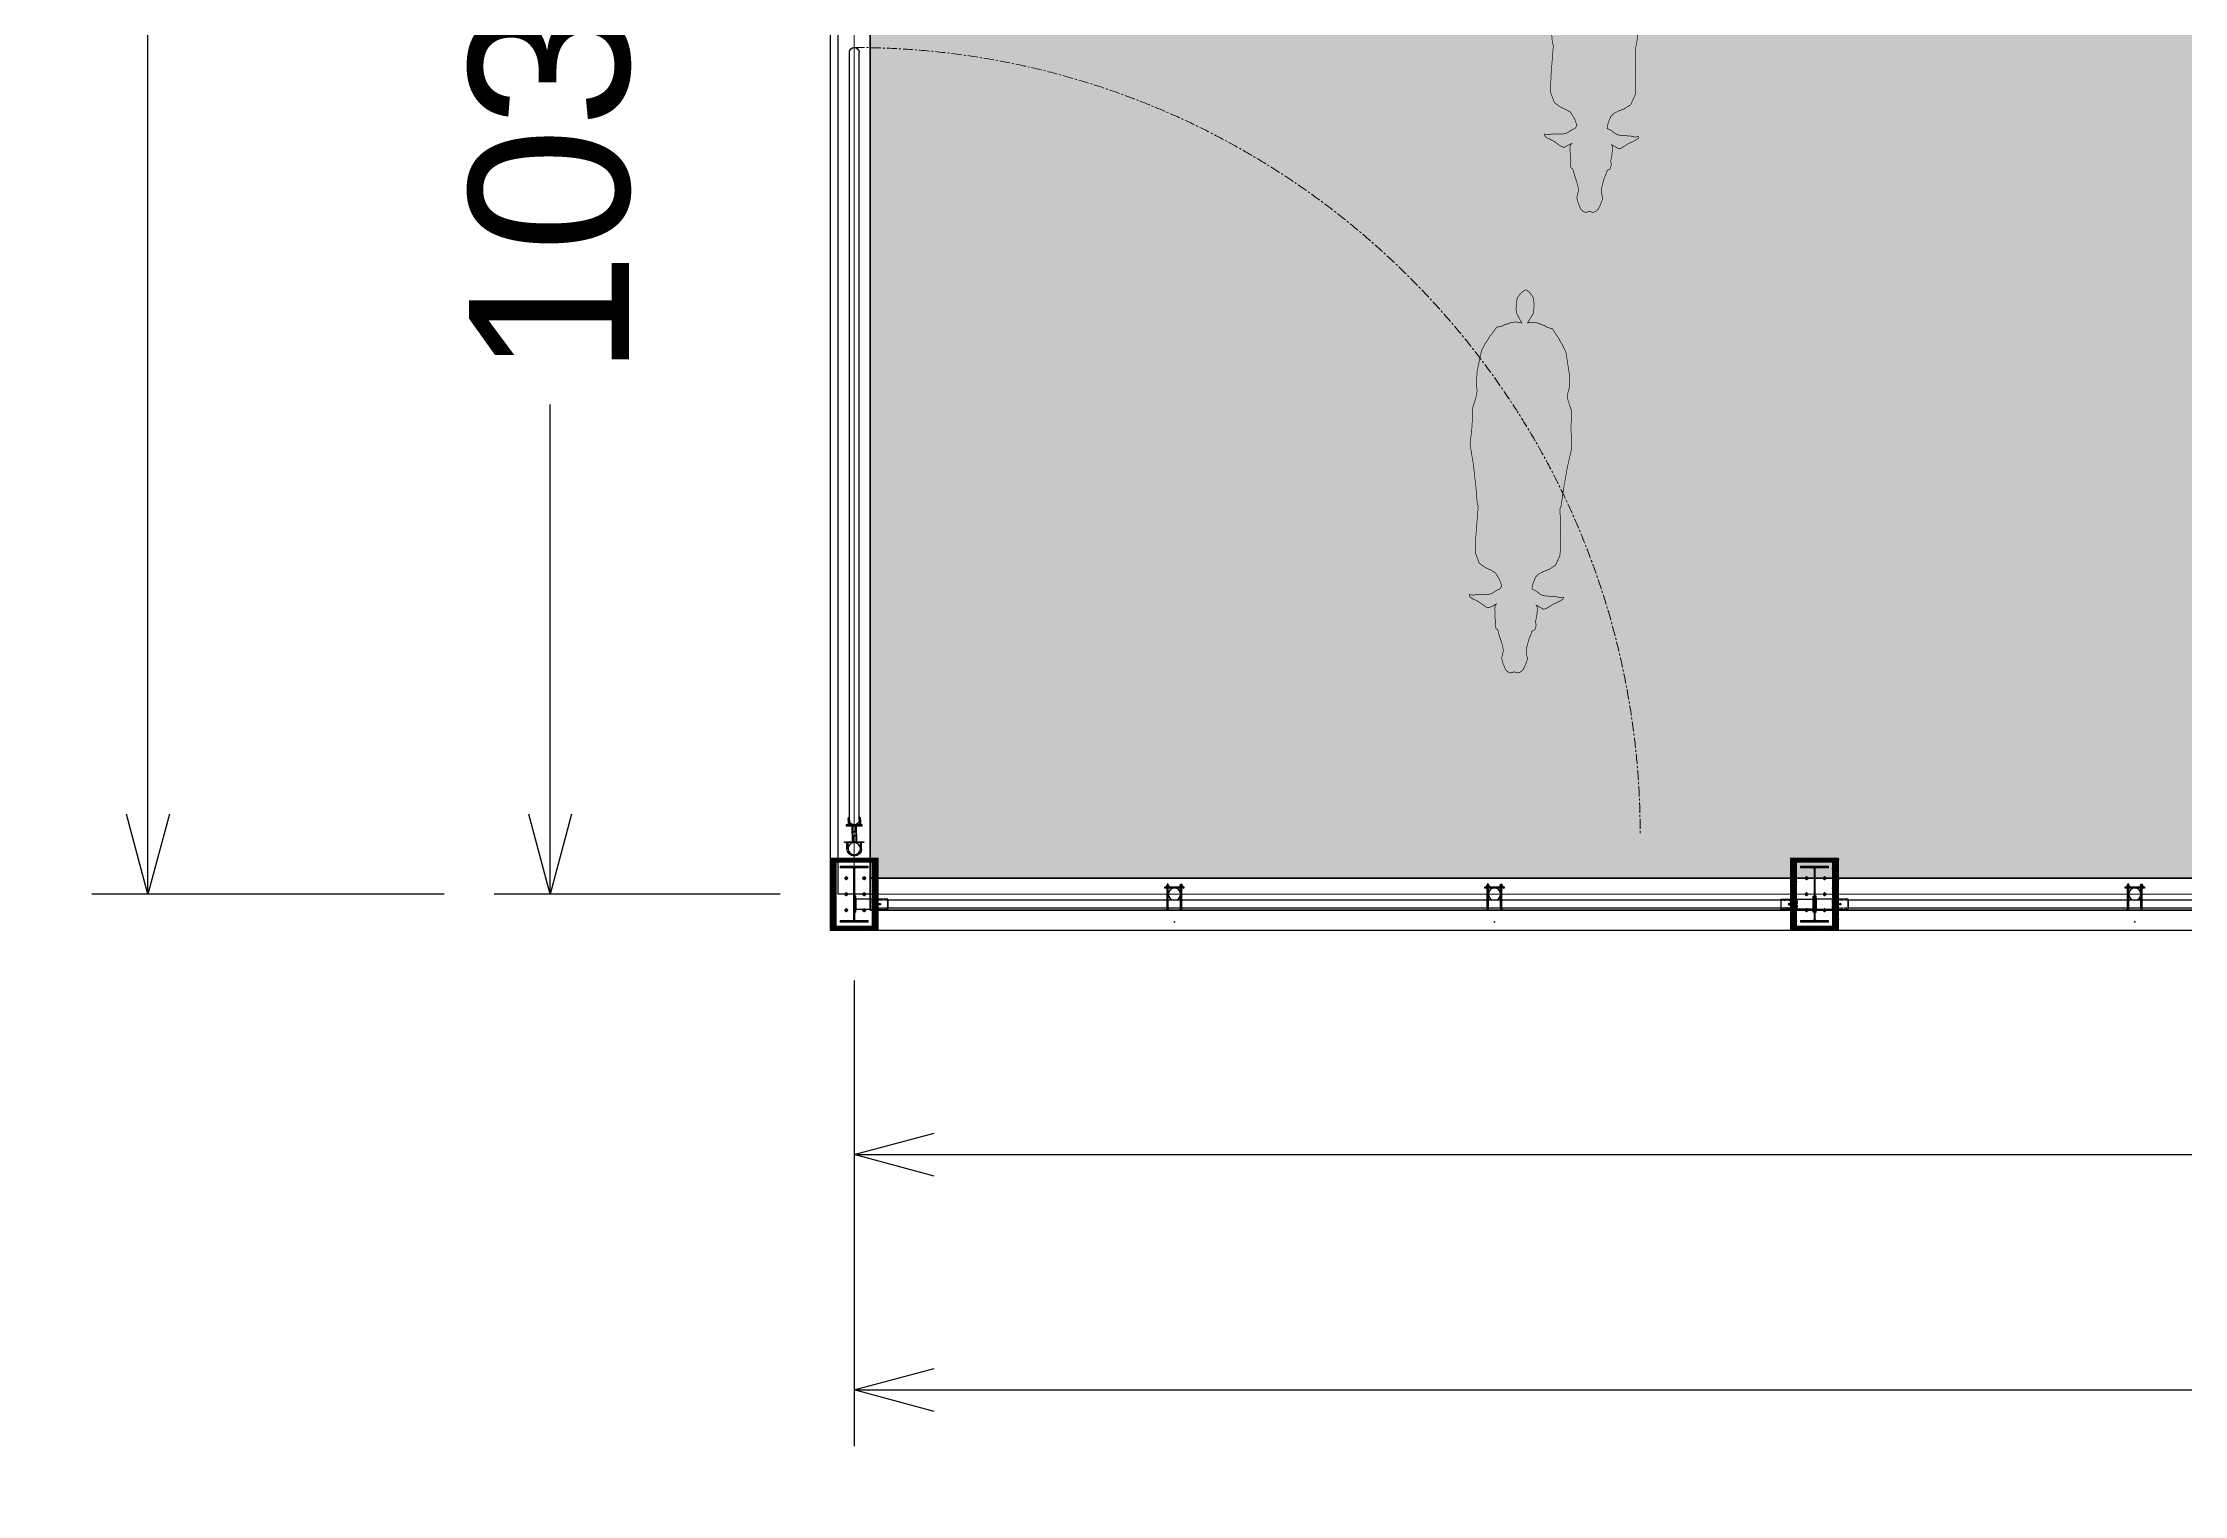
# Model space of a CAD drawing. Header units: millimetres. Extents: x -61993 to 642891, y -429158 to 50967.
# Drawn here: x 338042 to 351420, y -165437 to -156367 of the extents above; entities that cross this region are included whole.
import ezdxf

# ---------------------------------------------------------------- set-up
doc = ezdxf.new("R2010")
doc.units = ezdxf.units.MM
doc.linetypes.add('ACAD_ISO03W100', pattern=[30, 12, -18])
doc.linetypes.add('CENTER', pattern=[50.8, 31.75, -6.35, 6.35, -6.35])
for name, color, linetype, lineweight in [('0.00', 252, 'Continuous', 0), ('0.05', 40, 'Continuous', 5), ('0.09', 172, 'Continuous', 9), ('AS', 10, 'Continuous', 0), ('HATCH', 251, 'Continuous', 0), ('WF 300 X 150', 43, 'Continuous', 0)]:
    doc.layers.add(name, color=color, linetype=linetype, lineweight=lineweight)
for name, color, linetype in [('Cow', 30, 'Continuous'), ('Gate', 6, 'Continuous'), ('Railing', 7, 'Continuous')]:
    doc.layers.add(name, color=color, linetype=linetype)
doc.styles.add('SANSERIF', font='sanss___.ttf', dxfattribs={"height": 2})
doc.dimstyles.new('Sagoe_2_mm', dxfattribs={"dimscale": 25, "dimtxt": 2, "dimasz": 1, "dimexe": 0.7, "dimexo": 0.625, "dimtad": 0, "dimdec": 0, "dimzin": 1, "dimdsep": 46, "dimtxsty": 'SANSERIF', "dimblk": 'OPEN30', "dimcen": 1, "dimclrd": 1, "dimclre": 1, "dimclrt": 152, "dimadec": 0, "dimazin": 0, "dimtfac": 1, "dimtdec": 0, "dimtofl": 0, "dimtmove": 1, "dimatfit": 3, "dimfxl": 1, "dimarcsym": 0})
pattern_1 = [(45, (1363.141, -798.975), (-8.838835, 8.838835), []), (45, (1371.98, -798.975), (-8.838835, 8.838835), [15.625, -3.125, 0, -3.125])]

# ---------------------------------------------------------------- blocks, each defined once
blk = doc.blocks.new('cow top')
h = blk.add_hatch(color=0)
h.dxf.hatch_style = 1
h.paths.add_polyline_path([(134.90334, -498.98442), (121.50402, -508.63428), (95.37396, -520.52088), (100.37544, -552.6675), (115.60956, -594.88836), (136.21674, -616.14498), (166.2804, -632.74332), (199.79718, -646.63566), (238.35834, -673.26534), (264.77022, -736.758), (265.05798, -837.00936), (255.69522, -1030.01316), (262.2807, -1044.65724), (274.38378, -1152.74808), (274.0056, -1151.10072), (292.71264, -1281.34512), (317.8923, -1411.54728), (308.95788, -1528.5369), (309.73206, -1637.35836), (282.4074, -1713.7329), (281.26824, -1740.23652), (283.62906, -1751.78454), (290.88708, -1783.86516), (289.8423, -1813.3236), (287.42076, -1874.45082), (275.79618, -1936.69146), (263.67198, -2003.30922), (238.77216, -2051.61066), (228.59826, -2066.8362), (216.0345, -2089.18644), (172.94508, -2149.55598), (141.7548, -2155.90716), (124.51626, -2167.45188), (115.8465, -2169.23652), (100.7589, -2174.4657), (86.56296, -2180.36016), (57.69852, -2186.02164), (17.89656, -2180.08428), (52.41852, -2240.71782), (55.71852, -2281.49196), (51.85818, -2334.2517), (40.94838, -2351.0256), (26.48052, -2368.70766), (5.20212, -2385.5964), (-5.18232, -2384.10414), (-26.46072, -2367.2154), (-40.92858, -2349.53334), (-51.83838, -2332.7601), (-55.69872, -2280.00036), (-56.43924, -2266.55286), (-52.39938, -2239.22622), (-17.87676, -2178.59202), (-57.67872, -2184.53004), (-86.54316, -2178.86856), (-100.7391, -2172.97344), (-115.8267, -2167.74426), (-124.49646, -2165.96028), (-141.735, -2154.41556), (-172.92528, -2148.06438), (-216.0147, -2087.69484), (-228.57846, -2065.34394), (-238.75236, -2050.11906), (-263.65218, -2001.81696), (-275.77638, -1935.19986), (-287.40096, -1872.95922), (-289.8225, -1811.83134), (-290.86728, -1782.37356), (-283.60926, -1750.29294), (-288.66816, -1712.2182), (-309.71226, -1635.8661), (-308.93808, -1527.0453), (-317.8725, -1410.05568), (-292.69284, -1279.85352), (-274.36398, -1151.25582), (-273.9858, -1149.60846), (-262.2609, -1043.16498), (-255.67476, -1028.52156), (-265.03818, -835.5171), (-264.75042, -735.2664), (-238.33854, -671.77374), (-199.77738, -645.1434), (-166.2606, -631.25106), (-136.19694, -614.65272), (-108.6228, -572.65098), (-100.35564, -551.17524), (-93.50022, -533.38362), (-104.75784, -515.01912), (-121.48422, -507.14268), (-138.89964, -494.6007), (-154.2123, -484.28226), (-182.23326, -476.63154), (-202.31442, -477.4077), (-244.02708, -475.91412), (-270.36504, -470.44602), (-293.57724, -473.7249), (-293.2545, -463.3002), (-283.37628, -454.03248), (-278.23026, -450.59586), (-252.23946, -439.35738), (-230.4918, -427.95324), (-210.85086, -414.32688), (-186.08502, -398.277), (-169.21476, -394.54998), (-123.79752, -419.84646), (-130.80276, -408.77034), (-133.21902, -393.73752), (-130.38564, -358.74696), (-129.37122, -327.3534), (-124.16514, -309.57828), (-128.48352, -296.43306), (-126.12402, -281.84244), (-124.26084, -275.28072), (-121.56936, -267.37524), (-117.60276, -263.11824), (-111.01332, -260.50068), (-101.37534, -228.12966), (-78.16314, -164.15982), (-71.41794, -130.00086), (-80.83284, -82.89006), (-75.27102, -61.67172), (-68.74032, -44.18568), (-64.83774, -35.84988), (-61.96872, -28.0137), (-53.38938, -10.5501), (-37.63254, 2.38392), (-21.8559, 8.00844), (0, 0), (21.8757, 6.51618), (37.65234, 0.89232), (53.40918, -12.0417), (61.98852, -29.5053), (68.76012, -45.67728), (75.29082, -63.16332), (80.85264, -84.38166), (73.92132, -110.76714), (71.00544, -142.21152), (87.20448, -211.992), (97.60806, -235.92228), (102.62736, -255.31638), (107.85588, -260.5515), (117.62256, -264.60984), (121.58916, -268.86684), (124.28064, -276.77232), (126.14382, -283.33404), (128.50332, -297.92466), (123.453, -314.89458), (129.87942, -349.00338), (133.23882, -395.22912), (130.82256, -410.26194), (125.84946, -420.20616), (161.84982, -400.93416), (169.23456, -396.04158), (186.10482, -399.7686), (210.87066, -415.81848), (230.51226, -429.44484), (253.15488, -440.33286), (273.5502, -451.38852), (293.2743, -464.7918), (293.59704, -475.2165), (270.38484, -471.93762), (244.04688, -477.40572), (202.33422, -478.8993), (182.25306, -478.12314), (154.2321, -485.77452), (138.91944, -496.0923)])
at = {"color": 0, "const_width": 4.179}
blk.add_lwpolyline([(134.90334, -498.98442), (121.50402, -508.63428), (95.37396, -520.52088), (100.37544, -552.6675), (115.60956, -594.88836), (136.21674, -616.14498), (166.2804, -632.74332), (199.79718, -646.63566), (238.35834, -673.26534), (264.77022, -736.758), (265.05798, -837.00936), (255.69522, -1030.01316), (262.2807, -1044.65724), (274.38378, -1152.74808), (274.0056, -1151.10072), (292.71264, -1281.34512), (317.8923, -1411.54728), (308.95788, -1528.5369), (309.73206, -1637.35836), (282.4074, -1713.7329), (281.26824, -1740.23652), (283.62906, -1751.78454), (290.88708, -1783.86516), (289.8423, -1813.3236), (287.42076, -1874.45082), (275.79618, -1936.69146), (263.67198, -2003.30922), (238.77216, -2051.61066), (228.59826, -2066.8362), (216.0345, -2089.18644), (172.94508, -2149.55598), (141.7548, -2155.90716), (124.51626, -2167.45188), (115.8465, -2169.23652), (100.7589, -2174.4657), (86.56296, -2180.36016), (57.69852, -2186.02164), (17.89656, -2180.08428), (52.41852, -2240.71782), (55.71852, -2281.49196), (51.85818, -2334.2517), (40.94838, -2351.0256), (26.48052, -2368.70766), (5.20212, -2385.5964), (-5.18232, -2384.10414), (-26.46072, -2367.2154), (-40.92858, -2349.53334), (-51.83838, -2332.7601), (-55.69872, -2280.00036), (-56.43924, -2266.55286), (-52.39938, -2239.22622), (-17.87676, -2178.59202), (-57.67872, -2184.53004), (-86.54316, -2178.86856), (-100.7391, -2172.97344), (-115.8267, -2167.74426), (-124.49646, -2165.96028), (-141.735, -2154.41556), (-172.92528, -2148.06438), (-216.0147, -2087.69484), (-228.57846, -2065.34394), (-238.75236, -2050.11906), (-263.65218, -2001.81696), (-275.77638, -1935.19986), (-287.40096, -1872.95922), (-289.8225, -1811.83134), (-290.86728, -1782.37356), (-283.60926, -1750.29294), (-288.66816, -1712.2182), (-309.71226, -1635.8661), (-308.93808, -1527.0453), (-317.8725, -1410.05568), (-292.69284, -1279.85352), (-274.36398, -1151.25582), (-273.9858, -1149.60846), (-262.2609, -1043.16498), (-255.67476, -1028.52156), (-265.03818, -835.5171), (-264.75042, -735.2664), (-238.33854, -671.77374), (-199.77738, -645.1434), (-166.2606, -631.25106), (-136.19694, -614.65272), (-108.6228, -572.65098), (-100.35564, -551.17524), (-93.50022, -533.38362), (-104.75784, -515.01912), (-121.48422, -507.14268), (-138.89964, -494.6007), (-154.2123, -484.28226), (-182.23326, -476.63154), (-202.31442, -477.4077), (-244.02708, -475.91412), (-270.36504, -470.44602), (-293.57724, -473.7249), (-293.2545, -463.3002), (-283.37628, -454.03248), (-278.23026, -450.59586), (-252.23946, -439.35738), (-230.4918, -427.95324), (-210.85086, -414.32688), (-186.08502, -398.277), (-169.21476, -394.54998), (-123.79752, -419.84646), (-130.80276, -408.77034), (-133.21902, -393.73752), (-130.38564, -358.74696), (-129.37122, -327.3534), (-124.16514, -309.57828), (-128.48352, -296.43306), (-126.12402, -281.84244), (-124.26084, -275.28072), (-121.56936, -267.37524), (-117.60276, -263.11824), (-111.01332, -260.50068), (-101.37534, -228.12966), (-78.16314, -164.15982), (-71.41794, -130.00086), (-80.83284, -82.89006), (-75.27102, -61.67172), (-68.74032, -44.18568), (-64.83774, -35.84988), (-61.96872, -28.0137), (-53.38938, -10.5501), (-37.63254, 2.38392), (-21.8559, 8.00844), (0, 0), (21.8757, 6.51618), (37.65234, 0.89232), (53.40918, -12.0417), (61.98852, -29.5053), (68.76012, -45.67728), (75.29082, -63.16332), (80.85264, -84.38166), (73.92132, -110.76714), (71.00544, -142.21152), (87.20448, -211.992), (97.60806, -235.92228), (102.62736, -255.31638), (107.85588, -260.5515), (117.62256, -264.60984), (121.58916, -268.86684), (124.28064, -276.77232), (126.14382, -283.33404), (128.50332, -297.92466), (123.453, -314.89458), (129.87942, -349.00338), (133.23882, -395.22912), (130.82256, -410.26194), (125.84946, -420.20616), (161.84982, -400.93416), (169.23456, -396.04158), (186.10482, -399.7686), (210.87066, -415.81848), (230.51226, -429.44484), (253.15488, -440.33286), (273.5502, -451.38852), (293.2743, -464.7918), (293.59704, -475.2165), (270.38484, -471.93762), (244.04688, -477.40572), (202.33422, -478.8993), (182.25306, -478.12314), (154.2321, -485.77452), (138.91944, -496.0923), (134.90334, -498.98442)], dxfattribs=at)
blk = doc.blocks.new('A$C085D16B7')
at = {"layer": '0.00', "ltscale": 0.5}
h = blk.add_hatch(dxfattribs=at)
h.set_pattern_fill('ANSI35', color=256, scale=50, style=0)
h.set_pattern_definition(pattern_1)
h.paths.add_polyline_path([(450, 288), (0, 288), (25, 250), (425, 250)])
h.paths.add_polyline_path([(425, 25), (25, 25), (0, -12), (450, -12)])
h = blk.add_hatch(dxfattribs=at)
h.set_pattern_fill('ANSI35', color=256, scale=50, style=0)
h.set_pattern_definition([(135, (-913.16, -798.975), (8.83883, 8.83883), []), (135, (-921.999, -798.975), (8.83883, 8.83883), [15.625, -3.125, 0, -3.125])])
h.paths.add_polyline_path([(0, 288), (25, 250), (25, 25), (0, -12)])
h = blk.add_hatch(dxfattribs=at)
h.set_pattern_fill('ANSI35', color=256, scale=50, style=0)
h.set_pattern_definition(pattern_1)
h.paths.add_polyline_path([(450, 288), (425, 250), (425, 25), (450, -12)])
at = {"layer": '0.00'}
h = blk.add_hatch(dxfattribs=at)
h.set_pattern_fill('ANSI31', color=256, scale=30, angle=-90, style=0)
h.set_pattern_definition([(315, (619428.904, -11494.7824), (2.65165043, 2.65165043), [])])
edge = h.paths.add_edge_path()
edge.add_line((389, 225), (400, 225))
edge.add_line((400, 225), (400, 50))
edge.add_line((400, 50), (389, 50))
edge.add_line((389, 50), (389, 129))
edge.add_arc((384, 129), 5, 0, 90)
edge.add_line((384, 134), (66, 134))
edge.add_arc((66, 129), 5, 90, 180)
edge.add_line((61, 129), (61, 50))
edge.add_line((61, 50), (50, 50))
edge.add_line((50, 50), (50, 225))
edge.add_line((50, 225), (61, 225))
edge.add_line((61, 225), (61, 146))
edge.add_arc((66, 146), 5, 180, 270)
edge.add_line((66, 141), (384, 141))
edge.add_arc((384, 146), 5, -90, 0)
edge.add_line((389, 146), (389, 225))
at = {"layer": '0.05', "ltscale": 0.5}
for points in [[(0, 288), (25, 250)], [(425, 250), (450, 288)], [(25, 25), (0, -12)], [(425, 25), (450, -12)]]:
    blk.add_lwpolyline(points, dxfattribs=at)
blk.add_lwpolyline([(0, -12), (450, -12), (450, 288), (0, 288)], close=True, dxfattribs=at)
at = {"layer": '0.05'}
blk.add_lwpolyline([(25, 250), (25, 25), (425, 25), (425, 250)], close=True, dxfattribs=at)
at = {"layer": '0.09'}
blk.add_lwpolyline([(389, 225), (400, 225), (400, 50), (389, 50), (389, 129, 0.414214), (384, 134), (66, 134, 0.414214), (61, 129), (61, 50), (50, 50), (50, 225), (61, 225), (61, 146, 0.414214), (66, 141), (384, 141, 0.414214), (389, 146)], format="xyb", close=True, dxfattribs=at)
at = {"layer": 'WF 300 X 150'}
for p, q in [((113, 200), (137, 200)), ((125, 212), (125, 188)), ((237, 200), (213, 200)), ((225, 212), (225, 188)), ((337, 200), (313, 200)), ((325, 212), (325, 188)), ((113, 88), (137, 88)), ((125, 76), (125, 99)), ((237, 88), (213, 88)), ((225, 76), (225, 99)), ((337, 88), (313, 88)), ((325, 76), (325, 99))]:
    blk.add_line(p, q, dxfattribs=at)
for centre in [(125, 200), (225, 200), (325, 200), (125, 88), (225, 88), (325, 88)]:
    blk.add_circle(centre, 9.55, dxfattribs=at)
blk = doc.blocks.new('*U91')
at = {"layer": '0.05', "ltscale": 0.5, "rotation": 89.99999999999999}
blk.add_blockref('A$C085D16B7', (138, -225), dxfattribs=at)
blk = doc.blocks.new('*U92')
at = {"color": 0, "linetype": 'ByBlock', "lineweight": -2, "transparency": 16777216}
for p in [(126000, 0), (132000, 0)]:
    blk.add_blockref('*U91', p, dxfattribs=at)
blk = doc.blocks.new('_Open30')
at = {"color": 0, "linetype": 'ByBlock', "lineweight": -2}
for p, q in [((-1, 0.268), (0, 0)), ((0, 0), (-1, -0.268)), ((0, 0), (-1, 0))]:
    blk.add_line(p, q, dxfattribs=at)
blk = doc.blocks.new('*D95')
at = {"color": 1, "lineweight": -2, "transparency": 16777216}
for p, q in [((343111, -162222), (343111, -165130)), ((475111, -162222), (475111, -165130)), ((343611, -164780), (406614, -164780)), ((474611, -164780), (411608, -164780))]:
    blk.add_line(p, q, dxfattribs=at)
at = {"layer": 'Defpoints', "color": 0, "transparency": 16777216}
for p in [(343111, -161909), (475111, -161909), (343111, -164780)]:
    blk.add_point(p, dxfattribs=at)
at = {"color": 1, "lineweight": -2, "transparency": 16777216, "xscale": 500, "yscale": 500, "zscale": 500, "rotation": 180}
blk.add_blockref('_Open30', (343111, -164780), dxfattribs=at)
at = {"color": 1, "lineweight": -2, "transparency": 16777216, "xscale": 500, "yscale": 500, "zscale": 500}
blk.add_blockref('_Open30', (475111, -164780), dxfattribs=at)
at = {"color": 152, "transparency": 16777216, "insert": (409111, -164780), "char_height": 1000, "attachment_point": 5, "style": 'SANSERIF'}
blk.add_mtext('132000', dxfattribs=at)
blk = doc.blocks.new('*D99')
at = {"color": 1, "lineweight": -2, "transparency": 16777216}
for p, q in [((343111, -162222), (343111, -163660)), ((445111, -162222), (445111, -163660)), ((343611, -163310), (391614, -163310)), ((444611, -163310), (396608, -163310))]:
    blk.add_line(p, q, dxfattribs=at)
at = {"layer": 'Defpoints', "color": 0, "transparency": 16777216}
for p in [(343111, -161909), (445111, -161909), (343111, -163310)]:
    blk.add_point(p, dxfattribs=at)
at = {"color": 1, "lineweight": -2, "transparency": 16777216, "xscale": 500, "yscale": 500, "zscale": 500, "rotation": 180}
blk.add_blockref('_Open30', (343111, -163310), dxfattribs=at)
at = {"color": 1, "lineweight": -2, "transparency": 16777216, "xscale": 500, "yscale": 500, "zscale": 500}
blk.add_blockref('_Open30', (445111, -163310), dxfattribs=at)
at = {"color": 152, "transparency": 16777216, "insert": (394111, -163310), "char_height": 1000, "attachment_point": 5, "style": 'SANSERIF'}
blk.add_mtext('102000', dxfattribs=at)
blk = doc.blocks.new('*D101')
at = {"color": 1, "lineweight": -2, "transparency": 16777216}
for p, q in [((342799, -151334), (340861, -151334)), ((341211, -151834), (341211, -154393)), ((341211, -161184), (341211, -158625)), ((342649, -161684), (340861, -161684))]:
    blk.add_line(p, q, dxfattribs=at)
at = {"layer": 'Defpoints', "color": 0, "transparency": 16777216}
for p in [(341211, -151334), (343111, -151334), (342961, -161684)]:
    blk.add_point(p, dxfattribs=at)
at = {"color": 1, "lineweight": -2, "transparency": 16777216, "xscale": 500, "yscale": 500, "zscale": 500}
for p, rotation in [((341211, -151334), 90), ((341211, -161684), 270)]:
    blk.add_blockref('_Open30', p, dxfattribs=dict(at, rotation=rotation))
at = {"color": 152, "transparency": 16777216, "insert": (341211, -156509), "char_height": 1000, "attachment_point": 5, "rotation": 90, "style": 'SANSERIF'}
blk.add_mtext('10350', dxfattribs=at)
blk = doc.blocks.new('*D93')
at = {"color": 1, "lineweight": -2, "transparency": 16777216}
for p, q in [((340548, -128984), (338348, -128984)), ((338698, -129484), (338698, -143170)), ((338698, -161184), (338698, -147498)), ((340548, -161684), (338348, -161684))]:
    blk.add_line(p, q, dxfattribs=at)
at = {"layer": 'Defpoints', "color": 0, "transparency": 16777216}
for p in [(340861, -128984), (338698, -161684), (340861, -161684)]:
    blk.add_point(p, dxfattribs=at)
at = {"color": 1, "lineweight": -2, "transparency": 16777216, "xscale": 500, "yscale": 500, "zscale": 500}
for p, rotation in [((338698, -128984), 90), ((338698, -161684), 270)]:
    blk.add_blockref('_Open30', p, dxfattribs=dict(at, rotation=rotation))
at = {"color": 152, "transparency": 16777216, "insert": (338698, -145334), "char_height": 1000, "attachment_point": 5, "rotation": 90, "style": 'SANSERIF'}
blk.add_mtext('32700', dxfattribs=at)
blk = doc.blocks.new('*U84')
at = {"color": 42}
for p, q in [((-1050, 110), (-1050, 102)), ((-1050, 110), (-1034, 110)), ((-1047, 110), (-1047, 102)), ((-1046, 118), (-1046, 110)), ((-1038, 118), (-1046, 118)), ((-1046, -35), (-1046, 93)), ((-1038, 110), (-1038, 118)), ((-1038, -35), (-1038, 93)), ((-1037, 110), (-1037, 102)), ((-1034, 110), (-1034, 102)), ((-966, 110), (-966, 102)), ((-950, 110), (-966, 110)), ((-963, 110), (-963, 102)), ((-962, 110), (-962, 118)), ((-962, 118), (-954, 118)), ((-962, -35), (-962, 93)), ((-954, 118), (-954, 110)), ((-954, -35), (-954, 93)), ((-953, 110), (-953, 102)), ((-950, 110), (-950, 102)), ((950, 110), (950, 102)), ((950, 110), (966, 110)), ((953, 110), (953, 102)), ((954, 118), (954, 110)), ((962, 118), (954, 118)), ((954, -35), (954, 93)), ((962, 110), (962, 118)), ((962, -35), (962, 93)), ((963, 110), (963, 102)), ((966, 110), (966, 102)), ((1034, 110), (1034, 102)), ((1050, 110), (1034, 110)), ((1037, 110), (1037, 102)), ((1038, 110), (1038, 118)), ((1038, 118), (1046, 118)), ((1038, -35), (1038, 93)), ((1046, 118), (1046, 110)), ((1046, -35), (1046, 93)), ((1047, 110), (1047, 102)), ((1050, 110), (1050, 102))]:
    blk.add_line(p, q, dxfattribs=at)
at = {"color": 42, "linetype": 'ACAD_ISO03W100', "ltscale": 0.01}
for p, q in [((-1046, 101), (-1046, 93)), ((-1038, 101), (-1038, 93)), ((-962, 101), (-962, 93)), ((-954, 101), (-954, 93)), ((954, 101), (954, 93)), ((962, 101), (962, 93)), ((1038, 101), (1038, 93)), ((1046, 101), (1046, 93))]:
    blk.add_line(p, q, dxfattribs=at)
at = {"color": 160}
for points in [[(-1060, 101), (-1060, 93), (-940, 93), (-940, 101)], [(940, 101), (940, 93), (1060, 93), (1060, 101)]]:
    blk.add_lwpolyline(points, close=True, dxfattribs=at)
at = {"color": 42}
for points in [[(-1051, 101), (-1051, 102), (-1033, 102), (-1033, 101)], [(-967, 101), (-967, 102), (-949, 102), (-949, 101)], [(949, 101), (949, 102), (967, 102), (967, 101)], [(1033, 101), (1033, 102), (1051, 102), (1051, 101)]]:
    blk.add_lwpolyline(points, close=True, dxfattribs=at)
for centre in [(-1042, -35), (-958, -35), (958, -35), (1042, -35)]:
    blk.add_arc(centre, 4, 180, 0, dxfattribs=at)
for p in [(-1000, -118), (1000, -118)]:
    blk.add_point(p)
at = {"layer": 'Railing', "color": 1}
for points in [[(-2997, -57), (-2991, -57), (-2991, 43), (-2997, 43)], [(-2791, 17), (2790, 17), (2790, -31), (-2791, -31)], [(2997, -57), (2990, -57), (2990, 43), (2997, 43)]]:
    blk.add_lwpolyline(points, close=True, dxfattribs=at)
at = {"layer": 'Railing', "color": 5}
for points in [[(-2791, 24), (-2991, 24), (-2991, -39), (-2791, -39)], [(2790, 24), (2990, 24), (2990, -39), (2790, -39)]]:
    blk.add_lwpolyline(points, close=True, dxfattribs=at)
at = {"layer": 'Railing', "color": 1, "linetype": 'ACAD_ISO03W100', "ltscale": 0.04}
for points in [[(-2791, 17), (-2891, 17), (-2891, -31), (-2791, -31)], [(2790, 17), (2890, 17), (2890, -31), (2790, -31)]]:
    blk.add_lwpolyline(points, dxfattribs=at)
at = {"layer": 'Railing', "color": 42}
for points in [[(-2844, -12), (-2847, -7), (-2844, -2), (-2838, -2), (-2835, -7), (-2838, -12)], [(2843, -12), (2846, -7), (2843, -2), (2837, -2), (2834, -7), (2837, -12)]]:
    blk.add_lwpolyline(points, close=True, dxfattribs=at)
at = {"layer": 'Railing', "color": 5}
for centre in [(-1000, 55), (1000, 55)]:
    blk.add_circle(centre, 38, dxfattribs=at)
at = {"layer": 'Railing', "color": 42}
for centre in [(-2841, -7), (2840, -7)]:
    blk.add_circle(centre, 3, dxfattribs=at)
blk = doc.blocks.new('*U85')
at = {"color": 0, "linetype": 'ByBlock', "lineweight": -2, "transparency": 16777216}
for p in [(120000, 0), (126000, 0)]:
    blk.add_blockref('*U84', p, dxfattribs=at)
blk = doc.blocks.new('*U217')
at = {"layer": 'Gate', "color": 0}
for p, q in [((0, 4.6), (3.8, 4.6)), ((0, 3.8), (3.8, 3.8)), ((9.3, 1.3), (4.3, 1.3)), ((8.4, 0.9), (4.3, 0.9)), ((9.3, 1.3), (14.3, 1.3)), ((10.2, 0.9), (14.3, 0.9)), ((17.8, 3.8), (14.8, 3.8)), ((17.8, 3), (14.8, 3)), ((17.8, 3), (497.3, 3)), ((0, -3.8), (3.8, -3.8)), ((0, -4.6), (3.8, -4.6)), ((8.4, -0.9), (4.3, -0.9)), ((9.3, -1.3), (4.3, -1.3)), ((9.3, -1.3), (14.3, -1.3)), ((10.2, -0.9), (14.3, -0.9)), ((17.8, -3), (14.8, -3)), ((17.8, -3.8), (14.8, -3.8)), ((17.8, -3), (497.3, -3))]:
    blk.add_line(p, q, dxfattribs=at)
for points in [[(3.8, -6), (4.3, -6), (4.3, 6), (3.8, 6)], [(14.8, -5), (14.3, -5), (14.3, 5), (14.8, 5)]]:
    blk.add_lwpolyline(points, close=True, dxfattribs=at)
for centre, radius in [((0, 0), 3.8), ((9.3, 0), 1.27)]:
    blk.add_circle(centre, radius, dxfattribs=at)
at = {"layer": 'Gate', "color": 0, "linetype": 'CENTER', "lineweight": 0, "ltscale": 0.2}
blk.add_arc((9.3, 0), 491, 0, 90, dxfattribs=at)
at = {"layer": 'Gate', "color": 0}
for centre, radius, start, end in [((0, 0), 4.6, 90, 270), ((17.8, 0), 3, 90, 270), ((17.8, 0), 3.8, 52.1364, 90), ((497.3, 0), 3, 270, 90), ((17.8, 0), 3.8, 270, 307.8636)]:
    blk.add_arc(centre, radius, start, end, dxfattribs=at)

msp = doc.modelspace()

# ---------------------------------------------------------------- hatches: boundary and pattern name
at = {"layer": 'HATCH', "true_color": 0xa953a0}
h = msp.add_hatch(dxfattribs=at)
h.set_pattern_fill('AR-SAND', color=215, scale=15)
h.set_pattern_definition([(37.5, (-740415.3, 251987.9), (-24.00047, 734.11986), [0, -579.12, 0, -647.7, 0, -619.125]), (7.5, (-740415.3, 251987.9), (674.2849, 1075.23765), [0, -312.42, 0, -521.97, 0, -200.025]), (327.5, (-740883.95, 251987.9), (1186.48856, 2.15578), [0, -190.5, 0, -685.8, 0, -895.35]), (317.5, (-740884, 251987.9), (1145.3347, 334.394), [0, -95.25, 0, -449.58, 0, -514.35])])
h.paths.add_polyline_path([(475011.067, -161584.001), (343211.067, -161584.001), (343211.067, -151334.001), (475011.067, -151334.001)])

# ---------------------------------------------------------------- linework, layer by layer
for points in [[(475261.067, -128759.001), (342961.067, -128759.001), (342961.067, -161909.001), (475261.067, -161909.001)], [(343211.067, -161684.001), (343011.067, -161684.001), (343011.067, -151259.001), (343211.067, -151259.001)], [(475011.067, -161584.001), (343211.067, -161584.001), (343211.067, -151334.001), (475011.067, -151334.001)], [(394961.067, -161784.001), (394961.067, -161584.001), (343211.067, -161584.001), (343211.067, -161784.001)], [(394961.067, -161584.001), (394961.067, -161784.001), (343211.067, -161784.001), (343211.067, -161584.001)]]:
    msp.add_lwpolyline(points, close=True)
at = {"layer": 'AS'}
msp.add_lwpolyline([(475111.067, -161684.001), (343111.067, -161684.001), (343111.067, -148009.001), (475111.067, -148009.001)], close=True, dxfattribs=at)

# ---------------------------------------------------------------- block references
at = {"xscale": -1}
for name, p in [('*U92', (475111.067, -161684.001)), ('*U85', (472111.067, -161739.001))]:
    msp.add_blockref(name, p, dxfattribs=at)
at = {"color": 11, "true_color": 0xf27172, "xscale": -10, "yscale": 10, "zscale": 10, "rotation": 270}
msp.add_blockref('*U217', (343111.067, -161399.651), dxfattribs=at)
at = {"layer": 'Cow', "xscale": -1, "rotation": 178.2812555127005}
for p in [(347703.455, -157419.426), (347233.946, -160295.231)]:
    msp.add_blockref('cow top', p, dxfattribs=at)

# ---------------------------------------------------------------- dimensions: what is measured, and where the dimension line sits
for base, p1, p2, angle, picture, middle in [((338697.761, -161684.001), (340860.593, -128984.001), (340860.593, -161684.001), 90, '*D93', (338697.761, -145334.001)), ((341210.593, -151334.001), (342961.067, -161684.001), (343111.067, -151334.001), 90, '*D101', (341210.593, -156509.001)), ((343111.067, -164780.449), (475111.067, -161909.001), (343111.067, -161909.001), 180, '*D95', (409111.067, -164780.449)), ((343111.067, -163310.013), (445111.067, -161909.001), (343111.067, -161909.001), 180, '*D99', (394111.067, -163310.013))]:
    dim = msp.add_linear_dim(base=base, p1=p1, p2=p2, angle=angle, dimstyle='Sagoe_2_mm')
    dim.commit()
    dim.dimension.update_dxf_attribs({"geometry": picture, "text_midpoint": middle})

doc.saveas('drawing.dxf')
